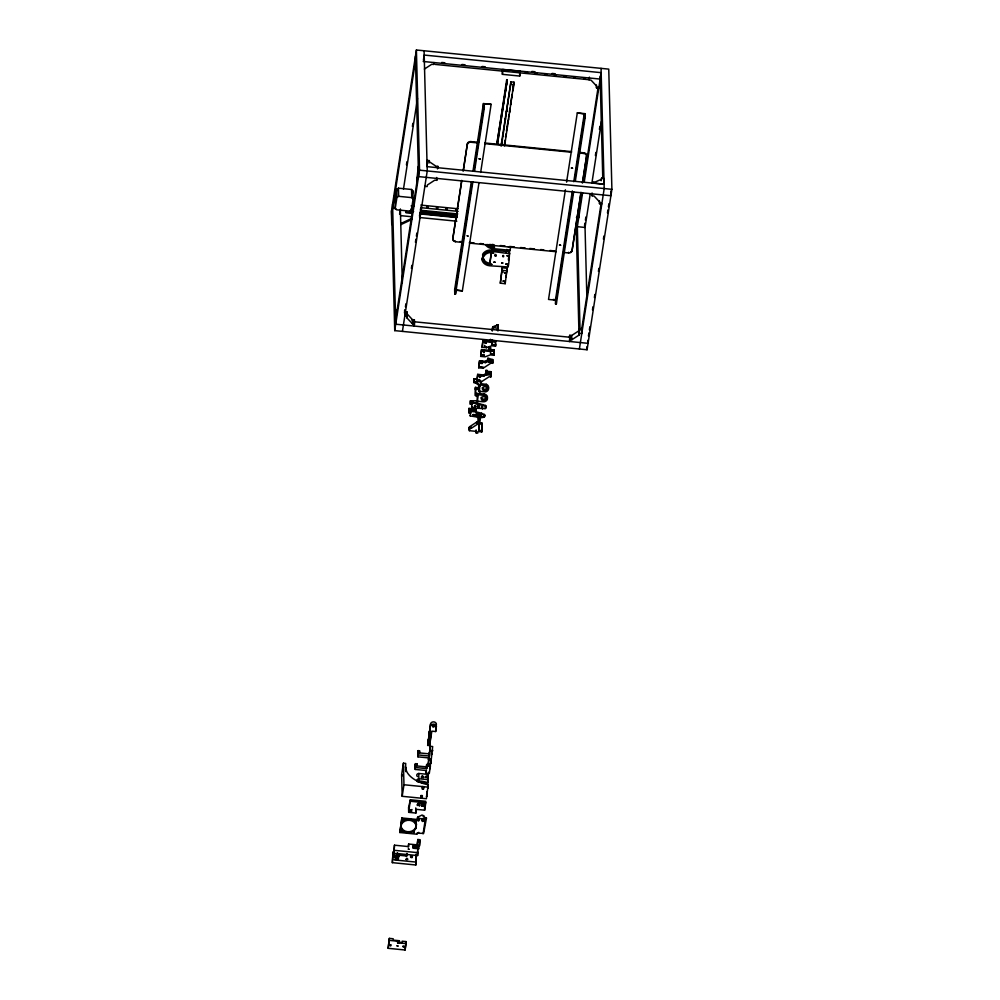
<?xml version="1.0" encoding="UTF-8"?>
<svg xmlns="http://www.w3.org/2000/svg" width="1000" height="1000" viewBox="0 0 1000 1000"><rect width="100%" height="100%" fill="white"/><g stroke="black" fill="none" stroke-linecap="round" stroke-linejoin="round"><path stroke-width="1.5" d="M403.338 766.137L403.162 767.55L403.312 766M423.512 787.725L423.612 786.587L423.562 787.588M501.587 143.988L501.6 143.275M509.162 255.688L509.025 256.737L509.125 255.6M512.325 94.537L512.05 96.65L512.238 94.462M477.2 402.413L478.137 395.887L475.438 395.625L475.6 388.55L479.837 388.963M479.812 393.638L479.825 390.525M509.875 253.775L491.7 251.312A8.725 7.275 -1.5 0 0 482.625 255.613L482.788 256.75L483.95 256.312A7.175 5.975 -1.5 0 1 491.512 252.6L489.675 264.475A7.175 5.975 -1.5 0 1 483.475 259.387L482.475 258.738L481.987 259.812A8.725 7.275 -1.5 0 0 489.475 265.763L507.85 266.938C509.263 266.95 510.125 240.325 509.212 253.062M430.163 733.438L430.125 732.325M416.788 765.525L416.887 765.413M428.062 779.262L428 780.288M430.138 732.688L430.087 733.525M428.05 779.7L427.962 780.763M506.512 273.325L507.137 268.275L502.25 267.787L500.325 283.2L505.213 283.688L507.137 268.275M430.288 732.212L430.325 731.25L430.213 732.038M427.987 780.662C429.25 787.113 409.1 777.663 427.812 782.588M421.225 795.45L421.1 796.287L421.125 795.525M426.55 766.375L426.438 767.05L426.45 766.363M475.988 414.562C476.775 417.675 480.125 413.075 476.562 413.837M432.5 750.487L432.525 749.9M422.188 795.775L422.225 795.5M502.837 135.262C502.775 137.287 503.013 133.325 502.95 135.35M507.8 103.162C507.725 105.2 507.987 101.237 507.912 103.25M513.325 87.4L513.3 88.625L513.513 86.337M429.875 750.3C429.775 752.9 430.1 747.8 430 750.413M429.925 741.562L430.037 740.85L429.913 742.138M430.037 741.538L429.938 742.125M431.325 732.463L431.425 732.55M506.413 274.575L505.737 277.262M430.262 732.862L430.3 731.762L430.238 733.037M509.05 95.15L509.025 95.85L509.15 95.237M508.512 119.938L508.512 118.525M405.513 766.762L405.538 767.588M422.5 787.362L422.537 786.475M601.188 180.775L601.575 178.162L603.888 178.388L604.087 184.125L593.312 183.05L593.275 181.825L595.188 182.013L601.613 179.188L601.575 178.162M391.587 210.45L394.725 330.625L587.075 349.762L611.9 189.312L608.75 69.125L416.4 50L391.4 211.637L391.737 224.513L391.912 223.325M415.513 60.712L392.688 208.325L395.763 208.625M409.663 211.1L411.4 209.975L413.088 199.062L412.875 190.912L411.538 189.475L398.45 188.175L396.712 189.3L395.025 200.212L395.238 208.363L396.575 209.8L413.625 211.513M395.238 208.363L396.925 197.45L396.712 189.3M406.45 164.812L406.925 161.737M412.4 126.375L412.875 123.3M399.588 214.225L400.375 209.088M403.475 189.1L417.5 98.375M423.413 60.188L424.2 55.062L601.163 72.663L584.237 182.1M405.775 211.213L405.812 212.5L412.025 213.125M405.812 212.5L412.1 212.638M412.45 193.637L412.875 190.912M411.15 210.162L411.45 208.238M433.975 62.55L433.688 64.475L431.763 64.275L424.375 69.088M394.725 330.625L419.538 170.175L416.4 50M404.487 312.987L404.963 309.913M405.438 306.837L405.913 303.762M411.388 268.4L411.863 265.325M415.425 242.262L415.9 239.188M416.388 236.112L416.863 233.038M419.475 216.125L419.95 213.05M420.425 209.975L420.9 206.9M402.425 331.388L427.238 170.95L424.087 50.763M406.863 317.825L407 311.925L404.688 311.7L404.8 315.988L407.113 316.212L406.863 317.825L412.562 323.925L414.487 324.125L414.188 326.05L414.05 320.412L412.125 320.213M414.075 321.75L414.375 319.825L412.45 319.637L406.75 313.525M424.85 186.35L427.163 186.575L427.413 184.975L434.787 180.162L436.712 180.362L437.013 178.438M463.212 242.488L455.462 241.713A3.1 2.587 -1.5 0 1 452.788 238.837L461.712 180.375M463.125 171.238L467.362 143.85A3.1 2.587 -1.5 0 1 470.838 141.588L478.587 142.363M452.788 238.837L461.725 181.012M463.375 170.362L467.362 143.85M472.887 181.762L455.525 294.05L454.762 293.975L454.65 289.688L471.3 182.013M472.962 171.25L483.425 103.562L491.125 104.338L484.212 104.075L482.312 116.375M454.762 293.975L472.125 181.688M473.787 170.925L483.537 107.863L483.425 103.562M455.525 294.05L455.9 287.113M456.375 284.037L456.85 280.963M457.325 277.887L457.8 274.812M458.288 271.737L459.95 260.963M460.425 257.887L460.9 254.812M461.375 251.737L461.85 248.663M462.325 245.588L462.8 242.512M463.275 239.438L463.988 234.812M465.175 227.125L466.85 216.363M467.325 213.287L467.8 210.212M468.275 207.125L468.75 204.05M469.225 200.975L470.887 190.212M471.362 187.138L471.838 184.062M474.225 168.675L474.938 164.062M475.412 160.987L475.887 157.912M476.362 154.838L476.838 151.75M477.312 148.675L477.788 145.6M478.263 142.525L478.975 137.912M479.45 134.838L481.838 119.45M474.562 171L484.312 107.938L484.212 104.075M455.425 290.188L462.35 290.875L478.988 182.775M480.662 172.438L491.125 104.338M502.612 71.125L502.863 69.513L520.175 71.237L519.725 76.062L502.413 74.338L502.3 69.987M502.413 74.338L502.863 69.513M496.712 144.25L507.287 79.675L497.562 144.05M496.987 144L506.712 79.612M497.287 144.3L507.287 79.675M405.812 771.637A27.487 15.037 8.8 0 1 405.525 769.638L405.712 763.413L403.4 763.188L401.625 774.737L402.188 796.312L426.425 798.713L428.15 784.8A27.487 15.037 8.8 0 1 418.263 781.55M501 146.05L510.925 81.862L514 82.175L504.613 145.875M501.538 145.562L510.925 81.862M417.875 844.95L408.638 844.038L408.713 846.612L394.475 845.188L393.762 855.8L399.15 856.338L399.45 854.412L395.6 854.025L395.7 853.388L417.625 855.562L417.95 848.037M402.188 796.312L403.975 784.75L403.4 763.188M392.35 862.65L393.062 852.05L392.35 862.65L415.825 864.987L416.062 854.375L415.825 864.987M393.762 855.8L394.475 845.188M504.55 143.3L505.025 140.238M505.5 137.188L505.962 134.125M506.438 131.075L508.1 120.375M508.562 117.325L509.038 114.262M509.513 111.213L509.988 108.15M510.462 105.1L512.112 94.4M512.587 91.337L514 82.175M416.712 834.2L416.85 833.238L423.638 833.35L426.463 818.1L423.113 816.7L424.05 815.863L422.025 815.025L417.55 817.237L419.137 818.475L418.787 820.713L417.212 819.488L401.887 817.962L399.837 832.513L416.712 834.2L418.787 832.35M399.837 832.513L401.887 817.962M489.675 264.475L491.238 252.8M487.05 244.375A7.175 5.975 -1.5 0 0 492.337 247.262L492.788 244.288M416.262 862.1L394.338 859.925L394.438 859.275L398.288 859.663L398.512 855.163M519.925 72.85L520.175 71.237M469.075 410.525L469.175 409.888L475.325 410.5L475.275 408.35L475.15 409.15L469.025 408.375L468.963 412.875L470.7 413.05L470.675 412.3L470.25 415.938L481.112 417.7L483.713 417.287A1.55 1.288 -1.5 0 0 484.075 414.9L481.662 413.237L476.025 411.812L475.863 412.825L476.037 408.425L476.05 412.562L484.075 414.9M470.275 401.725L470.425 400.763L477.45 400.812L477.413 403.875L485.45 406.213A1.55 1.288 -1.5 0 1 485.087 408.6L474.012 408.175L471.6 406.5M477.062 379.137L473.988 378.825L473.837 379.787L473.913 382.575L476.6 382.85M468.963 412.875L469.025 408.375M471.625 407.262L472.05 403.612L472.062 404.363L470.337 404.2L470.575 402.262L476.737 402.875L476.637 403.525L470.475 402.912M477.088 379.487L474.312 379.212L474.038 380.975L473.988 378.825M473.913 382.575L474.312 379.212M415.425 763.65L415.225 769.438L426.425 770.55L426.025 773.125L429.275 773.45L430.363 766.388L430.325 764.675L427.075 764.35L426.675 766.912L417.013 765.95L416.962 763.812L415.425 763.65L415.225 769.438M408.688 812.337L410.363 799.775L425.75 801.3L425.788 802.8L424.65 810.175L416.45 809.362L415.875 813.05L408.688 812.337L408.562 807.6L410.363 799.775M418.137 750.625L418.25 754.925L429.45 756.038L429.387 753.888L419.738 752.925L419.675 750.775L418.137 750.625L417.95 756.85L429.15 757.962L428.312 763.413L430.788 763.662L432.663 746.538L430.175 746.287L428.312 763.413M389.338 938.375L388.162 948.312L405.087 950L406.075 943.587L406.025 941.587L402.175 941.2L402.212 942.55L399.137 942.25L399.375 940.725L393.212 940.113L393.175 938.763L389.338 938.375L388.162 948.312M417.95 756.85L418.25 754.925M416.662 765.738L416.962 763.812M479.637 387.788L475.4 387.362L475.438 395.625M487.9 359.775L485.513 361.325L479.55 360.725L478.688 367.8L483.113 368.237L490.938 363.15L492.663 363.325L492.738 359.562L487.863 358.263L487.587 360.037M478.638 418.125L478.188 416.788L478.3 421.075L469.487 426.812L469.35 430.688L476.425 431.388L476.188 432.987L477.725 433.137L477.975 431.525L481.812 431.912L481.812 422.9L476.425 422.362M486.062 373.387L483.675 374.938L477.713 374.35L476.863 381.413L481.287 381.85L489.1 376.763L490.838 376.938L491.087 374.312L487.238 373.925L487.113 374.725L487.15 370.487L485.988 370.375L485.8 375.15M478.688 367.8L479.55 360.725M494.338 354L490.487 353.612L490.712 347.45L489.162 347.3L489.25 350.3L481.55 349.538L480.688 356.388L485.112 356.825L490.288 354.9L494.137 355.288L494.237 349.925L490.387 349.538M490.662 341.175L482.962 340.412L482.1 347.262L486.525 347.7L491.7 345.775L495.55 346.163L495.65 340.8L491.8 340.412L491.9 344.487L495.75 344.875M475.6 388.55L475.45 389.513L475.4 387.362M476.863 381.413L477.713 374.35M480.688 356.388L481.55 349.538M482.1 347.262L482.962 340.412M469.35 430.688L469.487 426.812M406.388 856.35L406.838 853.45L406.9 856.025L398.438 855.188M408.188 846.925L408.638 844.038M486.312 340.975L486.337 341.625L484.162 340.763L486.312 340.975L486.05 343.413L486.037 342.775M479.837 384.9L486.562 385.662A4.075 3.388 -1.5 0 1 488.575 389.025A4.075 3.388 -1.5 0 1 485.6 391.887L478.85 391.312L479.837 384.9L474.363 381.037M477.413 403.875L470.575 402.262M480.438 385.087L480.812 382.625M417.4 805.525L417.688 803.662L419.913 803.888L419.9 803.238L419.625 805.738L417.388 804.875L419.625 805.738M430.562 724L427.675 745.4L429.6 745.588L431.825 731.15L435.675 731.525L436.337 724.575A2.913 2.425 -1.5 0 0 433.825 721.888A2.913 2.425 -1.5 0 0 430.562 724L427.675 745.4M422.463 777.325L421.775 777.15L422.562 777M488.65 350.675L489.162 347.3M490.062 341.55L490.4 339.3M492.238 330.188L492.762 326.812L498.275 324.8L497.938 330.988M492.262 331.05L492.762 326.812M417.425 845.562L413.375 845.163L413.288 848.263L418.675 848.8L419.775 839.7L417.85 839.513L416.9 847.65L412.837 847.087L413.537 846.862M415.812 828.475L416.512 823.988M417.212 819.488L417.55 817.237M500.325 283.2L502.25 267.787M413.288 848.263L413.375 845.163M421.037 797.688L421.325 795.763L422.413 795.875L422.113 797.8L421.037 797.688L420.988 796.112L422.062 796.225L422.113 797.8M422.375 789.025L422.675 787.1L423.75 787.212L423.45 789.137L422.375 789.025L422.325 787.45L423.413 787.562L423.45 789.137M431.1 733.188L429.6 745.588M487.15 370.487L487.025 371.3L490.875 371.675L490.962 375.112M426.325 766.688L426.625 764.762L429.875 765.088L430.075 767.375L430.325 764.675M406.075 943.587L399.15 942.887L399.375 940.725M492.812 362.362L488.963 361.975L489.012 358.387M491.9 344.487L492.15 339.688M482.013 430.625L478.825 430.312L479.963 418.188M414.688 847.5C415.775 847.6 415.887 846.413 414.913 846.15M415.525 767.513L426.725 768.625L427.075 764.35M414.9 847.638L415.037 846.112M429.1 755.812L429.387 753.888M415.037 847.688L415.325 846.1M415.188 847.712L415.475 846.125M421.625 805.938L421.9 803.438L424.15 804.3L423.862 806.162L421.625 805.938L421.613 805.3L423.862 806.162M429.45 756.038L430.175 746.287M415.337 847.712L415.613 846.175M415.6 847.65L415.825 846.312M481.812 422.9L481.812 431.912M496.775 325.625L496.925 324.663M416.9 847.65L417.85 839.513M418.75 773.475L418.888 778.737A2.1 1.75 -1.5 0 0 418.35 782.163L427.788 783.1L428.175 774.412L418.75 773.475A2.1 1.75 -1.5 0 0 417.562 776.625M429.875 765.088L429.625 769.163M423.85 805.512L424.137 803.662L424.15 804.3M436.337 724.575L435.675 731.525M490.875 371.675L490.838 376.938M492.738 359.562L492.663 363.325M494.237 349.925L494.137 355.288M495.45 342.075L495.65 340.8M497.425 330.3L498.275 324.8M508.438 259.113L508.888 256.188M427.788 783.1L428.175 774.412M510.962 246.788L509.812 250.287L492.137 248.538A8.725 7.275 -1.5 0 1 485.438 244.613M426.65 794.425L427.137 791.35M427.85 786.725L428.15 784.8M419.775 839.7C421.163 851.1 415.85 843.625 418.675 848.8M406.025 941.587L405.087 950M423.075 833.85L425.363 819.087L426.463 818.1M573.688 191.788L556.325 304.075L555.55 304L555.45 300.138L548.525 299.45L565.4 189.812M566.587 182.125L577.3 112.9L584.987 113.663L585.1 117.963L575.35 181.025M589.375 77.15L588.987 79.713L435.1 64.412M589.4 78L589.1 79.925L591.025 80.125L596.725 86.225L596.475 87.825L598.787 88.062M555.45 300.138L572.337 190.925M573.763 181.7L584.237 114.025L577.3 112.9M555.55 304L572.913 191.713M574.587 180.95L584.338 117.888L584.237 114.025M584.513 116.75L584.987 113.663M563.925 252.5L568.575 252.963A3.1 2.587 -1.5 0 0 572.05 250.7L580.975 192.237M582.388 183.1L586.625 155.712A3.1 2.587 -1.5 0 0 583.938 152.838L579.288 152.375M572.05 250.7L580.988 192.875M582.638 182.225L586.625 155.712M578.663 213.162L581.75 193.175M583.413 182.413L598.162 87.088M576.35 233.1L582.575 192.862M584.525 225.725L584.925 223.162L586.888 298.075M585.4 220.087L585.875 217.013M595.388 155.5L595.862 152.425M599.438 129.362L599.913 126.287M590.275 193.625L585.037 227.45L577.35 226.688M591.938 182.862L601.45 121.35M569.788 335.288L569.612 341.5L569.788 335.288L571.712 335.475L579.1 330.675L579.35 329.062L581.663 329.3L581.775 333.587L579.462 333.363L579.35 329.062M601.812 203.95L599.513 203.713L599.763 202.113L594.062 196.012L592.137 195.812L592.438 193.888M569.9 339.575L571.825 339.762L579.212 334.963L579.462 333.363M581.3 329.613L581.55 328L581.663 329.3M581.7 329.05L601.188 202.975M579.388 348.988L604.2 188.55L601.05 68.362M588.438 335.975L588.913 332.9M589.388 329.825L589.862 326.75M592.475 309.837L592.95 306.762M594.388 297.525L594.862 294.45M598.425 271.388L598.9 268.312M603.413 239.1L603.888 236.025M607.463 212.963L607.938 209.887M608.413 206.812L608.888 203.738M428.913 163.125L429.312 160.613L427.013 160.375L427.125 166.65L604.087 184.25M437.475 168.9L437.875 166.375L435.95 166.188L429.338 161.725L429.312 160.613M413.65 322.925L414.05 320.412M508.512 260.262L508.512 259.5M418.288 166.3L416.725 181.25L418.438 172.3L395.613 319.913L395.438 311.95L395.513 313.038L396.9 309.637L397 310.938M426.938 765.925L426.825 767.062L426.975 766.012M431.662 754.188L431.737 753.138L431.625 754.275M476.625 389.538L477.7 389.475M488.25 373.462L489.375 373.488M405.863 859.475C410.462 859.038 404.538 857.237 406.987 859.137M406.337 859.525L407.238 859.475M497.887 328.288L497.775 329.425L497.912 328.325M415.262 765.9L415.363 764.837L415.225 765.938M496.05 254.537L494.9 254.513M506 252.1L506.863 251.537L506.812 249.4M423.625 818.6L422.738 819.825L424.4 820.75M481.163 362.55L481.625 363.212L482.238 362.537M402.663 819.55L403.113 820.188L403.7 819.538M411.4 809.613C407.038 810.788 413.9 813.15 411.012 809.925M412.013 809.538L410.975 810.413L409.625 809.562M419.6 751.925L419.5 753.062M421.725 777.475L422.362 777.5M477.512 405.513L478.525 406.95L479.525 405.487M478.963 379.487L479.25 380.35L479.675 379.487M474.225 414.513L473.15 414.525M413.462 830.938L413.975 831.675M423.488 819.188L423.713 820.15L424.2 819.475M527.55 72.487L525.438 72.425M537.175 73.438L535.25 73.537M470.262 410.462L471.312 410.487M396.825 858.6L395.85 858.5M503.675 255.487L502.713 255.55M482.45 350.775L484.438 350.062M507.525 263.888L507.85 266.938M425.662 777.475L426.675 777.525M434.15 725.662L433.512 725.888M422.875 818.825L423.862 819.188M422.775 819.762L424.663 820.55M419.113 803.5L418.125 803.512M414.35 831.5C411.688 832.5 415.788 833.162 413.862 831.825M396.925 197.45L398.663 196.325L411.75 197.625L413.088 199.062M479.588 362.025L485.55 362.612L489.087 361.175M477.75 375.637L483.713 376.225L486.1 374.675L491.112 375.163L491.087 374.312M469.55 429.387L468.825 428.088L470.675 426.887L471.4 428.188L479.288 423.05L479.175 418.938M468.837 428.625L470.675 426.887M479.288 423.05L478.575 422.287L479.5 421.7L479.35 416.2M471.375 427.65L469.538 428.85L468.825 428.088M546.675 74.538L544.862 74.5M556.3 75.5L554.487 75.45M565.913 76.45L564.338 76.537M508.312 251.488C507.425 249.737 508.45 250.487 507.75 251.525M410.5 857.1L412.3 857.55M492.612 327.775L495.737 326.163M484.35 345.5L484.663 346.85L484.787 345.487M400.988 223.45L412.025 218.312M400.812 224.638L411.838 219.5M575.35 77.525L573.962 77.487M584.963 78.487L583.862 78.537M479.5 423.512L480.5 423.837L479.513 423.975M483.263 255.512L483.9 255.062A7.175 5.975 -1.5 0 1 484.113 254.675M401.55 830.6L401.838 831.5L401.525 830.5M425.138 777.212L427.238 777.425M481.087 416.95L483.688 416.525L483.713 417.287M433.462 725.75C430.712 728.538 437.287 726.312 432.625 725.5M397.488 852.837L397.5 853.462M441.712 62.462L444.825 62.763M461.925 64.475L465.025 64.775M482.125 66.475L485.238 66.787M531.862 71.425L534.975 71.737M552.075 73.438L555.188 73.75M423.212 61.475L600.175 79.075M510.988 84.438L514.075 84.75M483.537 107.863L484.312 107.938M584.338 117.888L585.1 117.963M484.775 142.975L571.55 151.613M467.375 144.5A3.1 2.587 -1.5 0 1 470.85 142.238L477.05 142.85M484.8 143.625L571.562 152.25M579.312 153.025L583.95 153.488A3.1 2.587 -1.5 0 1 586.638 156.363M419.538 170.175L611.9 189.312M576.425 217.475L578.737 217.7L578.625 213.412M420.775 205.087L458.075 208.787M411.138 205.875L414.237 206.188M420.838 207.662L458.137 211.363M420.438 210.225L457.75 213.938M420.562 211.088L456.262 214.65M419.837 212.125L457.113 215.837M422.863 212.913L429.075 213.538M433.738 214L438.4 214.462M443.05 214.925L449.263 215.538M453.925 216L457.038 216.312M419.862 213.412L457.137 217.125M419.787 213.888L457.062 217.6M400.938 215.662L411.812 216.737M419.562 217.512L456.825 221.213M460.1 241.537L463.2 241.838M469.4 242.463L474.05 242.925M480.238 243.538L483.338 243.837M489.538 244.462L494.188 244.925M500.387 245.538L505.025 246M509.675 246.462L514.325 246.925M520.525 247.537L525.175 248M529.825 248.463L534.475 248.925M540.662 249.55L543.763 249.85M549.963 250.475L554.612 250.938M469.412 243.1L556.175 251.725M482.912 255.512L482.6 254.325A8.725 7.275 -1.5 0 1 491.675 250.025L506.863 251.537M502.312 270.363L507.2 270.85M501.65 271.637L503.075 271.788M454.65 289.688L462.35 290.875M553.125 299.475L556.213 299.788M492.788 327.675L498.363 328.225M414.175 321.763L570.95 337.35M482.987 341.488L492.225 342.413M483.225 350.588L484.462 350.712M481.575 350.613L490.812 351.538M482.4 355.9L483.638 356.012M481.213 361.138L482.438 361.25M481.225 361.775L482.45 361.9M485.712 372.137L489.462 372.45M488.475 388.062A4.075 3.388 -1.5 0 0 486.525 384.375L481.337 383.762L481.275 381.188M480.25 386.312L478.713 386.163L478.85 391.312M475.575 393.212L484.05 394.05A3.875 3.225 -1.5 0 1 487.175 396.087A3.875 3.225 -1.5 0 1 486.475 399.363M475.613 394.5L484.075 395.337A3.875 3.225 -1.5 0 1 487.425 398.938A3.875 3.225 -1.5 0 1 483.088 401.763L477.312 401.188L477.188 396.037M469.212 411.275L476.138 411.962M476.85 416.538L479.675 416.812M430.288 750.575L432.775 750.825M427.113 766.062L430.363 766.388M418.888 778.737L428.312 779.675M403.975 784.75L428.212 787.163M410.4 801.275L425.788 802.8M419.137 818.475L425.363 819.087M401.925 819.038L418.787 820.713M405.938 832.05L410.525 832.513M417.887 841.237L419.812 841.425M394.613 850.35L418.075 852.675M393.2 857.2L398.587 857.738M389.387 940.375L399.387 941.375M406.8 859.038L407.75 859.525M477.4 403.125L485.438 405.462L485.45 406.213M418.462 840.863L418.462 839.963L419.263 840.475M474.212 382L479.688 385.863M470.688 427.425L471.4 428.188M491.275 361.463L490.2 361.525M411.825 857.5L410.875 857.475M474.513 405.838L475.588 405.45M483.913 354.237L484.387 355.188M480.475 362.6L480.95 363.55M428.013 777.862L427.85 777.25L428.025 778.088M404.588 310.275L404.688 311.575M569.45 335.85L569.487 337.088M610.775 191.05L610.9 195.725L418.55 176.6L415.4 56.413M600.1 76.213L602.762 177.787M596.4 84.975L596.475 87.825M599.438 200.85L599.513 203.713M592.062 192.95L592.137 195.812M583.938 152.838L583.95 153.488M587.987 340.213L588.075 343.338L395.725 324.212L392.575 204.025M587 346.637L587.075 349.762M577.35 227.075L580.05 330.087M579.1 330.675L579.212 334.963M576.325 231.938L578.938 331.825M571.712 335.475L571.825 339.762M568.55 252.312L568.575 252.963M556.25 301.212L556.325 304.075M519.65 73.162L519.725 76.062M505.15 281.112L505.213 283.688M495.487 343.438L495.55 346.163M492.337 247.262L492.3 245.975A7.175 5.975 -1.5 0 1 488.5 244.575M492.1 247.25L492.137 248.538M491.675 250.025L491.7 251.312M490.9 362.075L490.938 363.15M488.888 359.188L488.963 361.975M487.863 358.263L487.938 361.062M486.5 346.637L486.525 347.7M485.988 370.375L486.1 374.675M485.513 361.325L485.55 362.612M486.225 384.25L486.25 385.538M485.087 408.6L485.062 407.85A1.55 1.288 -1.5 0 0 485.438 405.462M483.675 374.938L483.713 376.225M484.05 394.05L484.075 395.337M483.075 366.95L483.113 368.237M483.038 404.55L483.062 405.3M482.463 408.263L482.475 409.025M481.662 413.237L481.688 413.988M479.562 417.525L478.825 430.312M478.4 415.425L478.575 422.287M470.838 141.588L470.85 142.238M476.675 400.737L476.637 403.525M476.1 429.888L476.188 432.987M474 407.425L474.012 408.175M470.425 400.763L470.337 404.2M470.225 415.188L470.25 415.938M455.462 241.713L455.45 241.075A3.1 2.587 -1.5 0 1 453.963 240.575M436.637 177.5L436.712 180.362M430.675 759.362L430.788 763.662M429.225 771.725L429.275 773.45M413.062 206.887L413 204.312L412.663 209.45M411.538 189.475L411.75 197.625M426.625 764.762L426.725 768.625M414.375 319.825L414.487 324.125M425.975 771.413L426.025 773.125M412.45 319.637L412.562 323.925M424.538 806.05L424.65 810.175M423.4 777.712L422.325 776.6L421.312 777.513M407 311.925L407.113 316.212M417.512 850.925L417.625 855.562M400.387 209.475L402.312 282.838M415.75 807.887L415.875 813.05M398.45 188.175L398.663 196.325M399.087 853.763L399.15 856.338M398.225 857.087L398.288 859.663M399.137 942.25L399.15 942.887M437.875 166.375L437.9 167.725M423.462 803.538C420.938 805.188 424.837 804.95 422.238 803.55M484.062 414.15A1.55 1.288 -1.5 0 1 484.462 416.125M415.85 823.763A7.562 6.3 -1.5 0 1 407.575 831.725A7.562 6.3 -1.5 0 1 401.987 822.387M402.388 821.862A7.562 6.3 -1.5 0 1 402.837 821.375M403.363 820.925A7.562 6.3 -1.5 0 1 403.925 820.512M406.562 819.4A7.562 6.3 -1.5 0 1 411.65 819.7M415.312 822.613A7.562 6.3 -1.5 0 1 415.613 823.175M416.8 780.825A27.487 15.037 8.8 0 1 405.825 767.712M485.725 396.562A2.325 1.938 -1.5 0 1 484.05 399.15A2.325 1.938 -1.5 0 1 481.225 397.413M486.775 386.475A2.325 1.938 -1.5 0 1 485.3 389.212A2.325 1.938 -1.5 0 1 482.375 387.5M488.363 388.387A4.075 3.388 -1.5 0 1 487.575 389.538M489.637 246.7A8.725 7.275 -1.5 0 1 488.875 246.375M489.637 263.188A7.175 5.975 -1.5 0 1 483.438 258.1L482.438 257.45L481.95 258.525A8.725 7.275 -1.5 0 0 482.4 259.887M484.575 253.988A7.175 5.975 -1.5 0 1 485.15 253.363M483.65 261.75A8.725 7.275 -1.5 0 1 482.738 260.55M430.625 726.3A2.913 2.425 -1.5 0 1 433.888 724.188A2.913 2.425 -1.5 0 1 436.4 726.875M453.387 240.1A3.1 2.587 -1.5 0 1 452.775 238.2M572.025 250.062A3.1 2.587 -1.5 0 1 571.425 251.3M571.15 251.562A3.1 2.587 -1.5 0 1 570.513 251.975M401.8 775.95L401.987 774.712L401.8 775.95M426.538 796.637L426.675 795.675L426.55 796.513M427.887 787.975L428 787.025L427.887 787.975M504.05 127.713L504.2 126.613L504.05 127.713M504.588 144.388L504.85 142.475L504.588 144.388M505.288 119.7L505.425 118.6L505.288 119.7M505.825 136.375L506.087 134.45L505.825 136.375M506.538 111.675L506.7 110.6L506.538 111.675M507.062 128.35L507.362 126.625L507.062 128.35M509.55 112.3L509.812 110.388L509.55 112.3M510.25 87.6L510.387 86.512L510.25 87.6M510.788 104.275L511.05 102.362L510.788 104.275M428.438 759.862L428.625 758.5L428.438 759.862M430.925 760.113L431.1 758.75L430.925 760.113M427.912 741.988L428.162 740.15L427.912 741.988M429.3 733L429.575 731.162L429.3 733M417.938 752.663L418.075 751.775L417.938 752.663M426.125 771.3L426.275 770.462L426.138 771.2M429.137 753.775L429.25 752.887L429.137 753.775M429.663 767.125L429.787 766.237L429.663 767.125M417.925 780.375L419.312 780.512L417.962 780.263M490.688 264.25L491.838 264.363L490.688 264.25M492.425 253.012L493.575 253.137L492.425 253.012M493.35 247.037L494.5 247.15L493.35 247.037M493.938 262.125L495.087 262.238L493.938 262.125M494.938 255.712L496.087 255.825L494.938 255.712M501.637 262.9L502.788 263.012L501.637 262.9M502.625 256.475L503.775 256.588L502.65 256.388M476.012 415.312C478.013 418.9 479.062 412.212 476.012 415.312M477.388 406.625C479.212 410.163 480.625 403.738 477.413 406.5M476.875 422.975L478.113 422.175L476.875 422.975M426.812 206.875L428.125 207.1L426.812 206.875M436.438 207.825L437.738 208.05L436.438 207.825M446.05 208.787L447.337 209.1L446.112 208.7M455.662 209.737L456.975 209.963L455.662 209.737M471.812 401.887L472.938 402.163L471.863 401.812M470.412 409.5L471.55 409.7L470.412 409.5M476.788 388.488L477.925 388.688L476.788 388.488M493.188 341.538L494.325 341.737L493.188 341.538M491.775 350.662L492.912 350.863L491.775 350.662M490.288 360.312L491.4 360.588L490.337 360.238M396.087 856.338L397.188 856.525L396.087 856.338M408.312 849.075L409.237 849.3L408.35 849.013M410.562 856.263L412.45 856.587L410.562 856.263M479.087 158.825L480.2 159.062L479.087 158.825M467.175 235.837L468.25 236.2L467.25 235.738M508.413 246.938L509.5 247.3L508.488 246.825M507.05 255.812L508.162 256.05L507.05 255.812M505.75 264.15L506.875 264.387L505.75 264.15M504.387 272.725L505.513 272.962L504.387 272.725M503.1 281.075L504.212 281.312L503.1 281.075M484.575 342.238L485.688 342.475L484.575 342.238M484.588 342.663L485.7 342.9L484.588 342.663M483.175 351.788L484.288 352.025L483.175 351.788M482.625 354.888C483.325 356.825 483.913 354.65 482.7 354.775M481.175 363.188L482.262 363.55L481.25 363.075M480.637 366.725L481.75 366.962L480.637 366.725M479.35 376.8L480.462 377.038L479.35 376.8M478.8 380.337L479.913 380.575L478.8 380.337M474.538 406.213L475.65 406.45L474.538 406.213M473.162 414.9L474.275 415.138L473.162 414.9M481.463 406.9L482.575 407.137L481.463 406.9M480.062 414.837L481.188 415.075L480.062 414.837M480.087 415.588L481.2 415.825L480.087 415.588M571.413 168.012L572.525 168.25L571.413 168.012M559.5 245.025L560.612 245.263L559.5 245.025M402.688 820.625L403.762 820.85L402.688 820.625M418.062 803.863L419.263 804.112L418.062 803.863M415 821.85L416.075 822.075L415 821.85M418.188 841.95L419.3 842.188L418.188 841.95M389.825 945.05C390.5 947.775 392.438 943.4 389.825 945.05M397.525 942.788L398.462 942.987L397.525 942.788M397.05 945.837L397.987 946.038L397.05 945.837M402.9 946.35C403.575 949.075 405.513 944.7 402.9 946.35M421.562 820.075C422.925 824.325 426.037 817.525 421.562 820.075M422.45 775.8L421.425 776.7L423.525 776.912L422.45 775.8M426.3 776.175L425.275 777.087L427.375 777.3L426.3 776.175M481.062 374.9L478.913 374.688L478.925 375.337L481.087 375.55L481.062 374.9M404.6 831.938A7.562 6.3 -1.5 0 0 416.138 826.675A7.562 6.3 -1.5 0 0 404.988 821.025A7.562 6.3 -1.5 0 0 404.6 831.938M482.362 400.213A2.325 1.938 -1.5 0 0 485.913 398.587A2.325 1.938 -1.5 0 0 482.488 396.85A2.325 1.938 -1.5 0 0 482.362 400.213M483.5 390.3A2.325 1.938 -1.5 0 0 487.05 388.675A2.325 1.938 -1.5 0 0 483.625 386.938A2.325 1.938 -1.5 0 0 483.5 390.3"/></g></svg>
